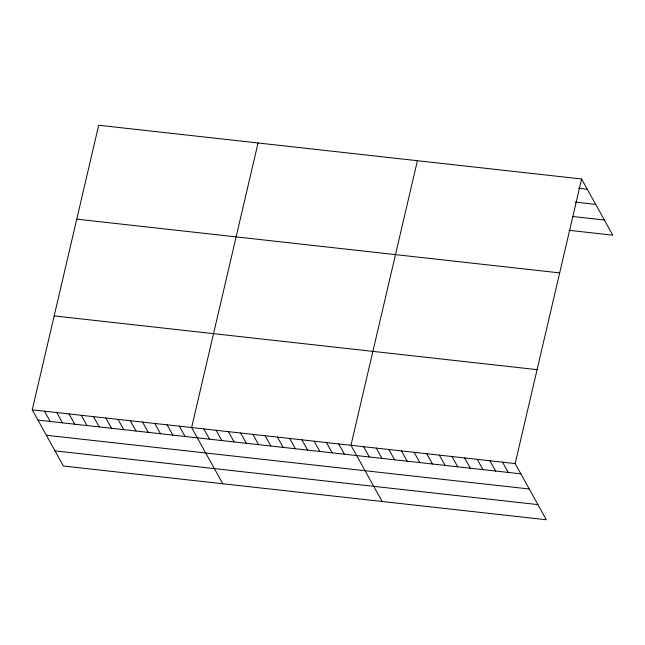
<?xml version="1.0" encoding="UTF-8"?>
<svg xmlns="http://www.w3.org/2000/svg" width="645" height="645" viewBox="0 0 645 645"><rect width="100%" height="100%" fill="white"/><g stroke="black" fill="none" stroke-linecap="round" stroke-linejoin="round"><path stroke-width="0.97" d="M581.596 178.979L515.162 463.562L546.315 519.757L63.404 466.021L32.25 409.825L98.685 125.243L581.596 178.979L612.75 235.175L569.027 230.313M258.048 142.972L191.613 427.554L222.759 483.758M417.412 160.71L350.969 445.292L382.122 501.488M578.557 188.284L587.297 189.259M575.292 202.143L595.698 204.409M572.292 216.454L604.349 220.026M76.763 219.155L559.675 272.891M54.172 315.913L537.083 369.65M32.25 409.825L515.162 463.562M37.95 420.105L520.862 473.841M46.351 435.262L529.263 488.991M55.002 450.871L537.914 504.608M502.536 462.159L508.228 472.438M489.902 460.748L495.602 471.027M477.276 459.345L482.968 469.625M464.642 457.942L470.342 468.222M452.016 456.531L457.708 466.811M439.382 455.128L445.082 465.408M426.748 453.725L432.448 464.005M414.122 452.314L419.822 462.594M401.488 450.911L407.189 461.191M388.862 449.509L394.563 459.788M376.228 448.098L381.929 458.385M363.603 446.695L369.303 456.974M338.714 443.929L344.414 454.209M326.459 442.559L332.151 452.846M314.196 441.196L319.896 451.476M301.941 439.834L307.633 450.113M289.678 438.471L295.378 448.751M277.423 437.108L283.123 447.388M265.159 435.746L270.86 446.026M252.905 434.375L258.605 444.655M240.641 433.013L246.342 443.292M228.386 431.65L234.087 441.93M216.131 430.288L221.824 440.567M203.868 428.925L209.569 439.205M179.35 426.192L185.05 436.472M167.095 424.829L172.796 435.109M154.832 423.467L160.532 433.746M142.577 422.104L148.277 432.384M130.322 420.742L136.014 431.021M118.059 419.371L123.759 429.651M105.804 418.008L111.496 428.288M93.541 416.646L99.241 426.925M81.286 415.283L86.986 425.563M69.023 413.921L74.723 424.2M56.768 412.55L62.468 422.83M44.505 411.188L50.205 421.467"/></g></svg>
